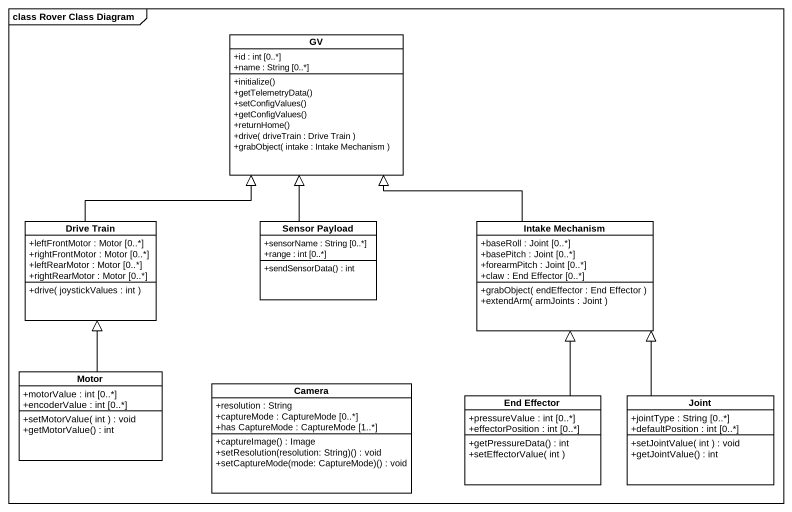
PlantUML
@startuml
mainframe class Rover Class Diagram
hide circle
hide empty members
skinparam classAttributeIconSize 0
class GV {
  +id : int [0..*]
  +name : String [0..*]
  +initialize()
  +getTelemetryData()
  +setConfigValues()
  +getConfigValues()
  +returnHome()
  +drive( driveTrain : Drive Train )
  +grabObject( intake : Intake Mechanism )
}
class "Drive Train" as Drive_Train {
  +leftFrontMotor : Motor [0..*]
  +rightFrontMotor : Motor [0..*]
  +leftRearMotor : Motor [0..*]
  +rightRearMotor : Motor [0..*]
  +drive( joystickValues : int )
}
class "Sensor Payload" as Sensor_Payload {
  +sensorName : String [0..*]
  +range : int [0..*]
  +sendSensorData() : int
}
class "Intake Mechanism" as Intake_Mechanism {
  +baseRoll : Joint [0..*]
  +basePitch : Joint [0..*]
  +forearmPitch : Joint [0..*]
  +claw : End Effector [0..*]
  +grabObject( endEffector : End Effector )
  +extendArm( armJoints : Joint )
}
class Motor {
  +motorValue : int [0..*]
  +encoderValue : int [0..*]
  +setMotorValue( int ) : void
  +getMotorValue() : int
}
class Camera {
  +resolution : String
  +captureMode : CaptureMode [0..*]
  +has CaptureMode : CaptureMode [1..*]
  +captureImage() : Image
  +setResolution(resolution: String)() : void
  +setCaptureMode(mode: CaptureMode)() : void
}
class "End Effector" as End_Effector {
  +pressureValue : int [0..*]
  +effectorPosition : int [0..*]
  +getPressureData() : int
  +setEffectorValue( int )
}
class Joint {
  +jointType : String [0..*]
  +defaultPosition : int [0..*]
  +setJointValue( int ) : void
  +getJointValue() : int
}
Drive_Train -up-|> GV
Sensor_Payload -up-|> GV
Intake_Mechanism -up-|> GV
Motor -up-|> Drive_Train
End_Effector -up-|> Intake_Mechanism
Joint -up-|> Intake_Mechanism
@enduml
